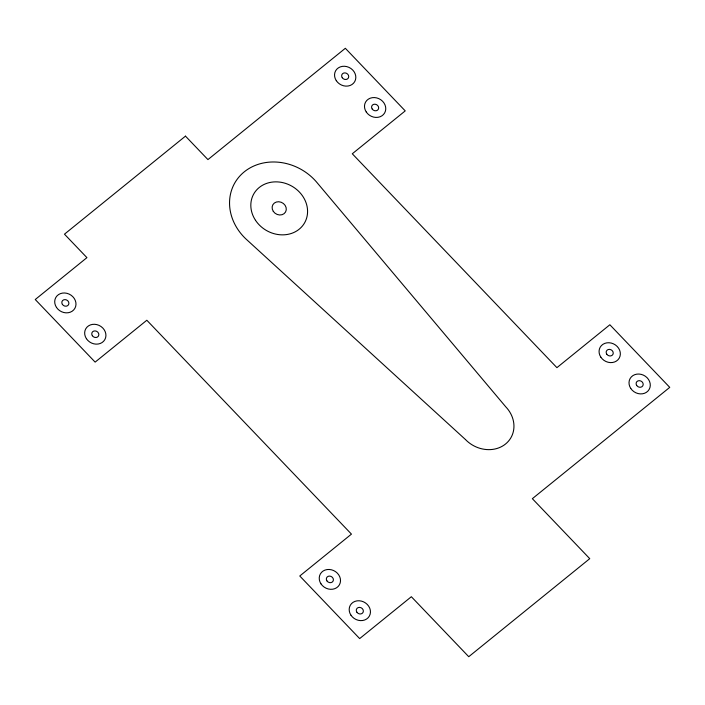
<?xml version="1.0" encoding="UTF-8"?>
<svg xmlns="http://www.w3.org/2000/svg" width="705" height="705" viewBox="0 0 705 705"><rect width="100%" height="100%" fill="white"/><g stroke="black" fill="none" stroke-linecap="round" stroke-linejoin="round"><path stroke-width="1.06" d="M185.477 136.135L64.472 234.175L86.927 257.642L35.25 299.519L95.14 362.114L146.825 320.246L351.451 534.117L299.775 575.994L359.665 638.589L411.35 596.721L468.746 656.707L589.75 558.668L532.354 498.682L669.75 387.362L609.86 324.767L556.915 367.657L352.288 153.778L405.225 110.888L345.335 48.292L207.94 159.603L185.477 136.135M465.459 439.532L245.728 238.775A51.165 44.715 29.7 0 1 244.177 171.914A51.165 44.715 29.7 0 1 316.069 181.485L505.741 406.803A29.24 25.547 29.7 0 1 505.564 443.991A29.24 25.547 29.7 0 1 465.459 439.532M273.284 211.35A7.306 6.389 29.7 0 0 285.551 211.993A7.306 6.389 29.7 0 0 278.775 201.745A7.306 6.389 29.7 0 0 273.284 211.35M630.772 388.455A10.963 9.579 29.7 0 0 649.173 389.407A10.963 9.579 29.7 0 0 639.012 374.047A10.963 9.579 29.7 0 0 630.772 388.455M600.827 357.153A10.963 9.579 29.7 0 0 619.228 358.114A10.963 9.579 29.7 0 0 609.067 342.745A10.963 9.579 29.7 0 0 600.827 357.153M366.248 111.98A10.963 9.579 29.7 0 0 384.648 112.932A10.963 9.579 29.7 0 0 374.487 97.572A10.963 9.579 29.7 0 0 366.248 111.98M336.303 80.678A10.963 9.579 29.7 0 0 354.703 81.639A10.963 9.579 29.7 0 0 344.542 66.27A10.963 9.579 29.7 0 0 336.303 80.678M350.94 615.165A10.963 9.579 29.7 0 0 369.341 616.126A10.963 9.579 29.7 0 0 359.18 600.766A10.963 9.579 29.7 0 0 350.94 615.165M320.995 583.872A10.963 9.579 29.7 0 0 339.396 584.824A10.963 9.579 29.7 0 0 329.235 569.464A10.963 9.579 29.7 0 0 320.995 583.872M86.415 338.691A10.963 9.579 29.7 0 0 104.816 339.651A10.963 9.579 29.7 0 0 94.655 324.291A10.963 9.579 29.7 0 0 86.415 338.691M56.47 307.398A10.963 9.579 29.7 0 0 74.871 308.349A10.963 9.579 29.7 0 0 64.71 292.989A10.963 9.579 29.7 0 0 56.47 307.398M255.527 220.321A29.24 25.547 29.7 0 0 304.586 222.868A29.24 25.547 29.7 0 0 277.488 181.899A29.24 25.547 29.7 0 0 255.527 220.321M62.392 304.401A3.657 3.19 29.7 0 0 68.526 304.727A3.657 3.19 29.7 0 0 65.133 299.607A3.657 3.19 29.7 0 0 62.392 304.401M92.337 335.703A3.657 3.19 29.7 0 0 98.471 336.021A3.657 3.19 29.7 0 0 95.078 330.901A3.657 3.19 29.7 0 0 92.337 335.703M326.917 580.876A3.657 3.19 29.7 0 0 333.042 581.202A3.657 3.19 29.7 0 0 329.658 576.082A3.657 3.19 29.7 0 0 326.917 580.876M356.862 612.178A3.657 3.19 29.7 0 0 362.996 612.495A3.657 3.19 29.7 0 0 359.603 607.375A3.657 3.19 29.7 0 0 356.862 612.178M636.694 385.468A3.657 3.19 29.7 0 0 642.828 385.785A3.657 3.19 29.7 0 0 639.435 380.665A3.657 3.19 29.7 0 0 636.694 385.468M606.749 354.166A3.657 3.19 29.7 0 0 612.874 354.483A3.657 3.19 29.7 0 0 609.49 349.363A3.657 3.19 29.7 0 0 606.749 354.166M372.169 108.993A3.657 3.19 29.7 0 0 378.303 109.31A3.657 3.19 29.7 0 0 374.91 104.19A3.657 3.19 29.7 0 0 372.169 108.993M342.225 77.691A3.657 3.19 29.7 0 0 348.358 78.008A3.657 3.19 29.7 0 0 344.965 72.888A3.657 3.19 29.7 0 0 342.225 77.691"/></g></svg>
